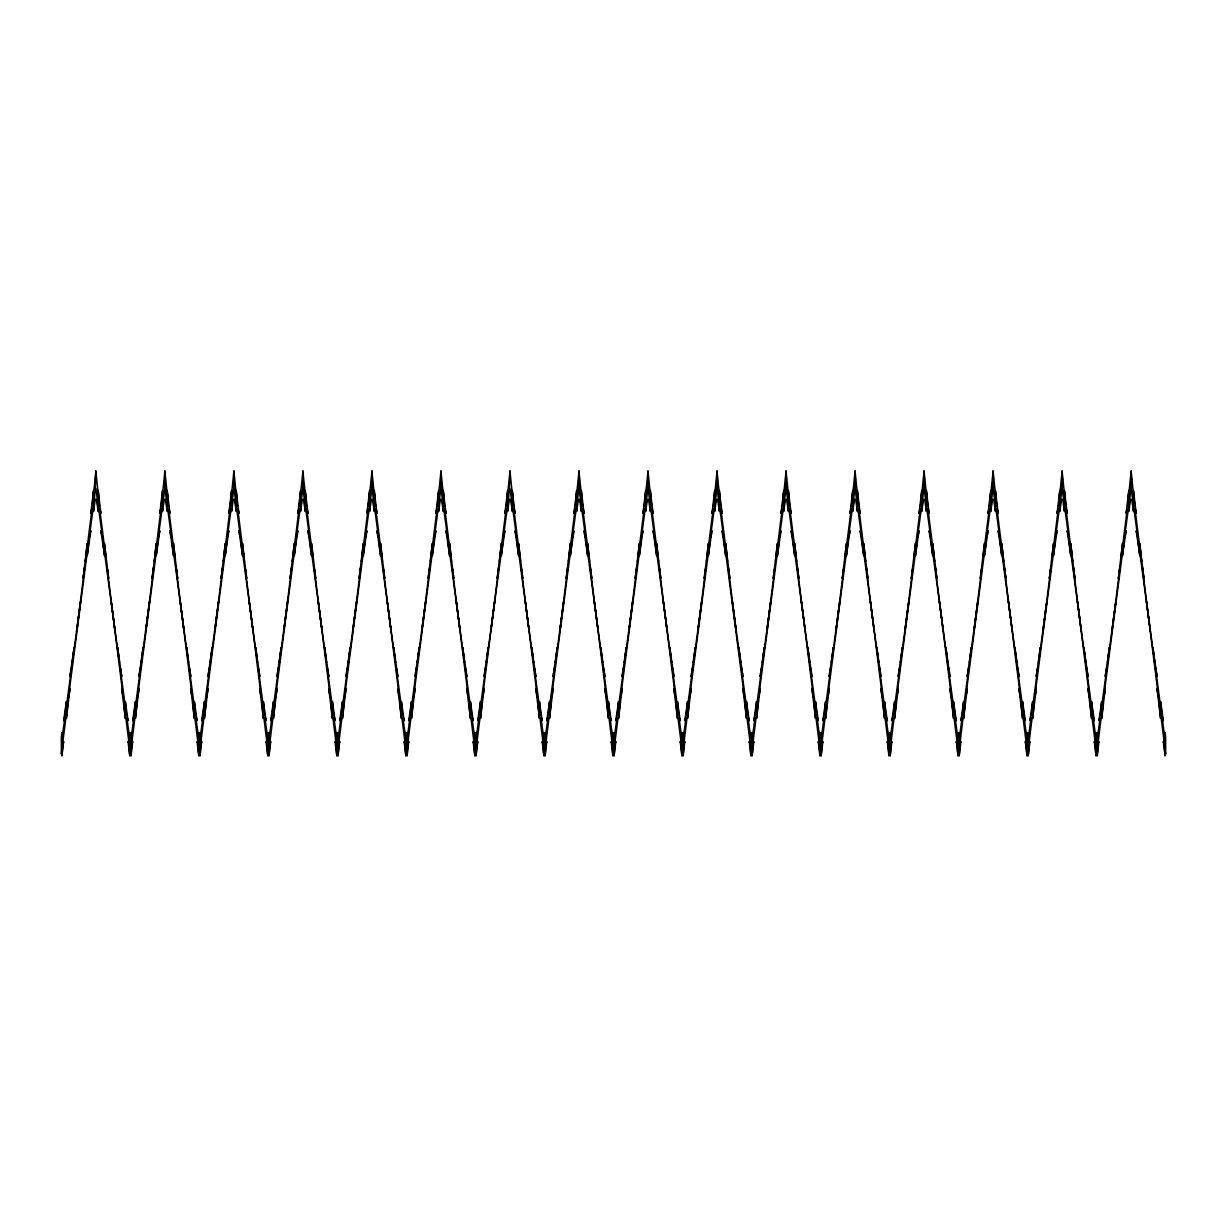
<?xml version="1.0" encoding="UTF-8"?>
<svg xmlns="http://www.w3.org/2000/svg" width="1227" height="1227" viewBox="0 0 1227 1227"><rect width="100%" height="100%" fill="white"/><g stroke="black" fill="none" stroke-linecap="round" stroke-linejoin="round"><path stroke-width="1.5" d="M77.73 623.147L79.632 608.5M146.749 623.147L148.651 608.5M215.768 623.147L217.67 608.5M284.787 623.147L286.689 608.5M353.805 623.147L355.707 608.5M422.824 623.147L424.726 608.5M560.862 623.147L562.764 608.5M629.88 623.147L631.782 608.5M698.899 623.147L700.801 608.5M767.918 623.147L770.587 602.764M836.937 623.147L838.839 608.5M905.955 623.147L907.857 608.5M974.974 623.147L976.876 608.5M1043.993 623.147L1045.895 608.5M1113.012 623.147L1115.082 607.288M77.562 624.497L76.657 631.614L84.893 565.662A36.549 1.472 -84.2 0 0 83.083 578.377L87.24 543.423A37.209 1.61 -84.2 0 0 85.415 561.521L92.01 508.76A34.985 1.963 -87.4 0 0 90.813 513.423L93.559 490.417A38.651 2.224 -87.5 0 0 92.347 506.03L95.859 471.03L95.599 479.987L95.859 471.03L99.372 506.03A38.651 2.224 87.5 0 0 98.16 490.417L100.905 513.423A34.985 1.963 87.4 0 0 99.709 508.76L106.304 561.521A37.209 1.61 84.2 0 0 104.479 543.423L108.636 578.377A36.549 1.472 84.2 0 0 106.826 565.662L115.062 631.614L114.326 625.801M112.255 609.727L123.298 697.442A32.331 1.825 85.7 0 1 121.734 688.408L125.307 718.439A40.138 2.362 85.8 0 1 123.743 700.954L128.804 741.553A31.427 1.319 89 0 1 128.053 741.491L129.771 755.97A39.831 1.687 89.1 0 1 129.019 743.271L130.369 754.007L131.718 743.271A39.831 1.687 -89.1 0 1 130.967 755.97L132.685 741.491A31.427 1.319 -89 0 1 131.933 741.553L136.995 700.954A40.138 2.362 -85.8 0 1 135.43 718.439L139.004 688.408A32.331 1.825 -85.7 0 1 137.439 697.442L157.808 540.647A21.181 1.426 -84.8 0 1 156.228 555.754L159.801 530.708A23.88 1.672 -85 0 1 158.252 537.349L163.314 499.88A25.936 1.288 -88.8 0 1 162.547 511.475L164.28 499.389A22.607 1.135 -88.8 0 1 163.528 498.3L164.878 488.361L164.878 471.03L168.39 506.03A38.651 2.224 87.5 0 0 167.179 490.417L169.924 513.423A34.985 1.963 87.4 0 0 168.728 508.76L175.323 561.521A37.209 1.61 84.2 0 0 173.498 543.423L177.654 578.377A36.549 1.472 84.2 0 0 175.844 565.662L184.081 631.614L183.344 625.801M181.274 609.727L192.317 697.442A32.331 1.825 85.7 0 1 190.752 688.408L194.326 718.439A40.138 2.362 85.8 0 1 192.762 700.954L197.823 741.553A31.427 1.319 89 0 1 197.072 741.491L198.789 755.97A39.831 1.687 89.1 0 1 198.038 743.271L199.387 754.007L200.737 743.271A39.831 1.687 -89.1 0 1 199.986 755.97L201.703 741.491A31.427 1.319 -89 0 1 200.952 741.553L206.013 700.954A40.138 2.362 -85.8 0 1 204.449 718.439L208.023 688.408A32.331 1.825 -85.7 0 1 206.458 697.442L226.826 540.647A21.181 1.426 -84.8 0 1 225.247 555.754L228.82 530.708A23.88 1.672 -85 0 1 227.271 537.349L232.332 499.88A25.936 1.288 -88.8 0 1 231.566 511.475L233.299 499.389A22.607 1.135 -88.8 0 1 232.547 498.3L233.897 488.361L233.897 471.03L237.409 506.03A38.651 2.224 87.5 0 0 236.197 490.417L238.943 513.423A34.985 1.963 87.4 0 0 237.747 508.76L244.342 561.521A37.209 1.61 84.2 0 0 242.517 543.423L246.673 578.377A36.549 1.472 84.2 0 0 244.863 565.662L253.099 631.614L252.363 625.801M250.293 609.727L261.336 697.442A32.331 1.825 85.7 0 1 259.771 688.408L263.345 718.439A40.138 2.362 85.8 0 1 261.78 700.954L266.842 741.553A31.427 1.319 89 0 1 266.09 741.491L267.808 755.97A39.831 1.687 89.1 0 1 267.057 743.271L268.406 754.007L269.756 743.271A39.831 1.687 -89.1 0 1 269.004 755.97L270.722 741.491A31.427 1.319 -89 0 1 269.971 741.553L275.032 700.954A40.138 2.362 -85.8 0 1 273.468 718.439L277.041 688.408A32.331 1.825 -85.7 0 1 275.477 697.442L295.845 540.647A21.181 1.426 -84.8 0 1 294.265 555.754L297.839 530.708A23.88 1.672 -85 0 1 296.29 537.349L301.351 499.88A25.936 1.288 -88.8 0 1 300.584 511.475L302.317 499.389A22.607 1.135 -88.8 0 1 301.566 498.3L302.916 488.361L302.916 471.03L306.428 506.03A38.651 2.224 87.5 0 0 305.216 490.417L307.962 513.423A34.985 1.963 87.4 0 0 306.765 508.76L313.36 561.521A37.209 1.61 84.2 0 0 311.535 543.423L315.692 578.377A36.549 1.472 84.2 0 0 313.882 565.662L322.118 631.614L321.382 625.801M319.311 609.727L330.354 697.442A32.331 1.825 85.7 0 1 328.79 688.408L332.364 718.439A40.138 2.362 85.8 0 1 330.799 700.954L335.861 741.553A31.427 1.319 89 0 1 335.109 741.491L336.827 755.97A39.831 1.687 89.1 0 1 336.075 743.271L337.425 754.007L338.775 743.271A39.831 1.687 -89.1 0 1 338.023 755.97L339.741 741.491A31.427 1.319 -89 0 1 338.989 741.553L344.051 700.954A40.138 2.362 -85.8 0 1 342.486 718.439L346.06 688.408A32.331 1.825 -85.7 0 1 344.496 697.442L364.864 540.647A21.181 1.426 -84.8 0 1 363.284 555.754L366.858 530.708A23.88 1.672 -85 0 1 365.309 537.349L370.37 499.88A25.936 1.288 -88.8 0 1 369.603 511.475L371.336 499.389A22.607 1.135 -88.8 0 1 370.585 498.3L371.934 488.361L371.934 471.03L375.447 506.03A38.651 2.224 87.5 0 0 374.235 490.417L376.98 513.423A34.985 1.963 87.4 0 0 375.784 508.76L382.379 561.521A37.209 1.61 84.2 0 0 380.554 543.423L384.711 578.377A36.549 1.472 84.2 0 0 382.901 565.662L391.137 631.614L390.401 625.801M388.33 609.727L399.373 697.442A32.331 1.825 85.7 0 1 397.809 688.408L401.382 718.439A40.138 2.362 85.8 0 1 399.818 700.954L404.879 741.553A31.427 1.319 89 0 1 404.128 741.491L405.846 755.97A39.831 1.687 89.1 0 1 405.094 743.271L406.444 754.007L407.793 743.271A39.831 1.687 -89.1 0 1 407.042 755.97L408.76 741.491A31.427 1.319 -89 0 1 408.008 741.553L413.07 700.954A40.138 2.362 -85.8 0 1 411.505 718.439L415.079 688.408A32.331 1.825 -85.7 0 1 413.514 697.442L433.883 540.647A21.181 1.426 -84.8 0 1 432.303 555.754L435.876 530.708A23.88 1.672 -85 0 1 434.327 537.349L439.389 499.88A25.936 1.288 -88.8 0 1 438.622 511.475L440.355 499.389A22.607 1.135 -88.8 0 1 439.603 498.3L440.953 488.361L440.953 471.03L444.465 506.03A38.651 2.224 87.5 0 0 443.254 490.417L445.999 513.423A34.985 1.963 87.4 0 0 444.803 508.76L451.398 561.521A37.209 1.61 84.2 0 0 449.573 543.423L453.729 578.377A36.549 1.472 84.2 0 0 451.919 565.662L460.156 631.614L459.419 625.801M457.349 609.727L468.392 697.442A32.331 1.825 85.7 0 1 466.827 688.408L470.401 718.439A40.138 2.362 85.8 0 1 468.837 700.954L473.898 741.553A31.427 1.319 89 0 1 473.147 741.491L474.864 755.97A39.831 1.687 89.1 0 1 474.113 743.271L475.462 754.007L476.812 743.271A39.831 1.687 -89.1 0 1 476.061 755.97L477.778 741.491A31.427 1.319 -89 0 1 477.027 741.553L482.088 700.954A40.138 2.362 -85.8 0 1 480.524 718.439L484.098 688.408A32.331 1.825 -85.7 0 1 482.533 697.442L493.745 608.5M509.972 477.932L508.622 498.3A22.607 1.135 -88.8 0 0 509.374 499.389L507.641 511.475A25.936 1.288 -88.8 0 0 508.407 499.88L503.346 537.349A23.88 1.672 -85 0 0 504.895 530.708L501.322 555.754A21.181 1.426 -84.8 0 0 502.901 540.647L490.769 631.614L499.006 565.662A36.549 1.472 -84.2 0 0 497.196 578.377L501.352 543.423A37.209 1.61 -84.2 0 0 499.527 561.521L506.122 508.76A34.985 1.963 -87.4 0 0 504.926 513.423L507.671 490.417A38.651 2.224 -87.5 0 0 506.46 506.03L509.972 471.03L509.711 479.987L509.972 471.03L513.484 506.03A38.651 2.224 87.5 0 0 512.273 490.417L515.018 513.423A34.985 1.963 87.4 0 0 513.822 508.76L520.417 561.521A37.209 1.61 84.2 0 0 518.592 543.423L522.748 578.377A36.549 1.472 84.2 0 0 520.938 565.662L529.174 631.614L528.438 625.801M526.368 609.727L537.411 697.442A32.331 1.825 85.7 0 1 535.846 688.408L539.42 718.439A40.138 2.362 85.8 0 1 537.855 700.954L542.917 741.553A31.427 1.319 89 0 1 542.165 741.491L543.883 755.97A39.831 1.687 89.1 0 1 543.132 743.271L544.481 754.007L545.831 743.271A39.831 1.687 -89.1 0 1 545.079 755.97L546.797 741.491A31.427 1.319 -89 0 1 546.046 741.553L551.107 700.954A40.138 2.362 -85.8 0 1 549.543 718.439L553.116 688.408A32.331 1.825 -85.7 0 1 551.552 697.442L571.92 540.647A21.181 1.426 -84.8 0 1 570.34 555.754L573.914 530.708A23.88 1.672 -85 0 1 572.365 537.349L577.426 499.88A25.936 1.288 -88.8 0 1 576.659 511.475L578.392 499.389A22.607 1.135 -88.8 0 1 577.641 498.3L578.991 488.361L578.991 471.03L582.503 506.03A38.651 2.224 87.5 0 0 581.291 490.417L584.037 513.423A34.985 1.963 87.4 0 0 582.84 508.76L589.435 561.521A37.209 1.61 84.2 0 0 587.61 543.423L591.767 578.377A36.549 1.472 84.2 0 0 589.957 565.662L598.193 631.614L597.457 625.801M595.386 609.727L606.429 697.442A32.331 1.825 85.7 0 1 604.865 688.408L608.439 718.439A40.138 2.362 85.8 0 1 606.874 700.954L611.936 741.553A31.427 1.319 89 0 1 611.184 741.491L612.902 755.97A39.831 1.687 89.1 0 1 612.15 743.271L613.5 754.007L614.85 743.271A39.831 1.687 -89.1 0 1 614.098 755.97L615.816 741.491A31.427 1.319 -89 0 1 615.064 741.553L620.126 700.954A40.138 2.362 -85.8 0 1 618.561 718.439L622.135 688.408A32.331 1.825 -85.7 0 1 620.571 697.442L640.939 540.647A21.181 1.426 -84.8 0 1 639.359 555.754L642.933 530.708A23.88 1.672 -85 0 1 641.384 537.349L646.445 499.88A25.936 1.288 -88.8 0 1 645.678 511.475L647.411 499.389A22.607 1.135 -88.8 0 1 646.66 498.3L648.009 488.361L648.009 471.03L651.522 506.03A38.651 2.224 87.5 0 0 650.31 490.417L653.055 513.423A34.985 1.963 87.4 0 0 651.859 508.76L658.454 561.521A37.209 1.61 84.2 0 0 656.629 543.423L660.786 578.377A36.549 1.472 84.2 0 0 658.976 565.662L667.212 631.614L666.307 624.497M664.405 609.727L675.448 697.442A32.331 1.825 85.7 0 1 673.884 688.408L677.457 718.439A40.138 2.362 85.8 0 1 675.893 700.954L680.954 741.553A31.427 1.319 89 0 1 680.203 741.491L681.921 755.97A39.831 1.687 89.1 0 1 681.169 743.271L682.519 754.007L683.868 743.271A39.831 1.687 -89.1 0 1 683.117 755.97L684.835 741.491A31.427 1.319 -89 0 1 684.083 741.553L689.145 700.954A40.138 2.362 -85.8 0 1 687.58 718.439L691.154 688.408A32.331 1.825 -85.7 0 1 689.589 697.442L709.958 540.647A21.181 1.426 -84.8 0 1 708.378 555.754L711.951 530.708A23.88 1.672 -85 0 1 710.402 537.349L715.464 499.88A25.936 1.288 -88.8 0 1 714.697 511.475L716.43 499.389A22.607 1.135 -88.8 0 1 715.678 498.3L717.028 488.361L717.028 471.03L720.54 506.03A38.651 2.224 87.5 0 0 719.329 490.417L722.074 513.423A34.985 1.963 87.4 0 0 720.878 508.76L727.473 561.521A37.209 1.61 84.2 0 0 725.648 543.423L729.804 578.377A36.549 1.472 84.2 0 0 727.994 565.662L736.231 631.614L733.424 609.727M717.028 488.361L718.378 498.3A22.607 1.135 88.8 0 1 717.626 499.389L719.359 511.475A25.936 1.288 88.8 0 1 718.593 499.88L723.654 537.349A23.88 1.672 85 0 1 722.105 530.708L725.678 555.754A21.181 1.426 84.8 0 1 724.099 540.647L744.467 697.442A32.331 1.825 85.7 0 1 742.902 688.408L746.476 718.439A40.138 2.362 85.8 0 1 744.912 700.954L749.973 741.553A31.427 1.319 89 0 1 749.222 741.491L750.939 755.97A39.831 1.687 89.1 0 1 750.188 743.271L751.538 754.007L752.887 743.271A39.831 1.687 -89.1 0 1 752.136 755.97L753.853 741.491A31.427 1.319 -89 0 1 753.102 741.553L758.163 700.954A40.138 2.362 -85.8 0 1 756.599 718.439L760.173 688.408A32.331 1.825 -85.7 0 1 758.608 697.442L778.976 540.647A21.181 1.426 -84.8 0 1 777.397 555.754L780.97 530.708A23.88 1.672 -85 0 1 779.421 537.349L784.482 499.88A25.936 1.288 -88.8 0 1 783.716 511.475L785.449 499.389A22.607 1.135 -88.8 0 1 784.697 498.3L786.047 488.361L786.047 471.03L789.559 506.03A38.651 2.224 87.5 0 0 788.347 490.417L791.093 513.423A34.985 1.963 87.4 0 0 789.897 508.76L796.492 561.521A37.209 1.61 84.2 0 0 794.667 543.423L798.823 578.377A36.549 1.472 84.2 0 0 797.013 565.662L805.249 631.614L804.513 625.801M802.443 609.727L813.486 697.442A32.331 1.825 85.7 0 1 811.921 688.408L815.495 718.439A40.138 2.362 85.8 0 1 813.93 700.954L818.992 741.553A31.427 1.319 89 0 1 818.24 741.491L819.958 755.97A39.831 1.687 89.1 0 1 819.207 743.271L820.556 754.007L821.906 743.271A39.831 1.687 -89.1 0 1 821.154 755.97L822.872 741.491A31.427 1.319 -89 0 1 822.121 741.553L827.182 700.954A40.138 2.362 -85.8 0 1 825.618 718.439L829.191 688.408A32.331 1.825 -85.7 0 1 827.627 697.442L847.995 540.647A21.181 1.426 -84.8 0 1 846.415 555.754L849.989 530.708A23.88 1.672 -85 0 1 848.44 537.349L853.501 499.88A25.936 1.288 -88.8 0 1 852.734 511.475L854.467 499.389A22.607 1.135 -88.8 0 1 853.716 498.3L855.066 488.361L855.066 471.03L858.578 506.03A38.651 2.224 87.5 0 0 857.366 490.417L860.112 513.423A34.985 1.963 87.4 0 0 858.915 508.76L865.51 561.521A37.209 1.61 84.2 0 0 863.685 543.423L867.842 578.377A36.549 1.472 84.2 0 0 866.032 565.662L874.268 631.614L873.532 625.801M871.461 609.727L882.504 697.442A32.331 1.825 85.7 0 1 880.94 688.408L884.514 718.439A40.138 2.362 85.8 0 1 882.949 700.954L888.011 741.553A31.427 1.319 89 0 1 887.259 741.491L888.977 755.97A39.831 1.687 89.1 0 1 888.225 743.271L889.575 754.007L890.925 743.271A39.831 1.687 -89.1 0 1 890.173 755.97L891.891 741.491A31.427 1.319 -89 0 1 891.139 741.553L896.201 700.954A40.138 2.362 -85.8 0 1 894.636 718.439L898.21 688.408A32.331 1.825 -85.7 0 1 896.646 697.442L917.014 540.647A21.181 1.426 -84.8 0 1 915.434 555.754L919.008 530.708A23.88 1.672 -85 0 1 917.459 537.349L922.52 499.88A25.936 1.288 -88.8 0 1 921.753 511.475L923.486 499.389A22.607 1.135 -88.8 0 1 922.735 498.3L924.084 488.361L924.084 471.03L927.597 506.03A38.651 2.224 87.5 0 0 926.385 490.417L929.13 513.423A34.985 1.963 87.4 0 0 927.934 508.76L934.529 561.521A37.209 1.61 84.2 0 0 932.704 543.423L936.861 578.377A36.549 1.472 84.2 0 0 935.051 565.662L943.287 631.614L942.551 625.801M940.311 608.5L951.523 697.442A32.331 1.825 85.7 0 1 949.959 688.408L953.532 718.439A40.138 2.362 85.8 0 1 951.968 700.954L957.029 741.553A31.427 1.319 89 0 1 956.278 741.491L957.996 755.97A39.831 1.687 89.1 0 1 957.244 743.271L958.594 754.007L959.943 743.271A39.831 1.687 -89.1 0 1 959.192 755.97L960.91 741.491A31.427 1.319 -89 0 1 960.158 741.553L965.22 700.954A40.138 2.362 -85.8 0 1 963.655 718.439L967.229 688.408A32.331 1.825 -85.7 0 1 965.664 697.442L986.033 540.647A21.181 1.426 -84.8 0 1 984.453 555.754L988.026 530.708A23.88 1.672 -85 0 1 986.477 537.349L991.539 499.88A25.936 1.288 -88.8 0 1 990.772 511.475L992.505 499.389A22.607 1.135 -88.8 0 1 991.753 498.3L993.103 488.361L993.103 471.03L996.615 506.03A38.651 2.224 87.5 0 0 995.404 490.417L998.149 513.423A34.985 1.963 87.4 0 0 996.953 508.76L1003.548 561.521A37.209 1.61 84.2 0 0 1001.723 543.423L1005.879 578.377A36.549 1.472 84.2 0 0 1004.069 565.662L1012.306 631.614L1011.569 625.801M1009.499 609.727L1020.542 697.442A32.331 1.825 85.7 0 1 1018.977 688.408L1022.551 718.439A40.138 2.362 85.8 0 1 1020.987 700.954L1026.048 741.553A31.427 1.319 89 0 1 1025.297 741.491L1027.014 755.97A39.831 1.687 89.1 0 1 1026.263 743.271L1027.612 754.007L1028.962 743.271A39.831 1.687 -89.1 0 1 1028.211 755.97L1029.928 741.491A31.427 1.319 -89 0 1 1029.177 741.553L1034.238 700.954A40.138 2.362 -85.8 0 1 1032.674 718.439L1036.248 688.408A32.331 1.825 -85.7 0 1 1034.683 697.442L1055.051 540.647A21.181 1.426 -84.8 0 1 1053.472 555.754L1057.045 530.708A23.88 1.672 -85 0 1 1055.496 537.349L1060.557 499.88A25.936 1.288 -88.8 0 1 1059.791 511.475L1061.524 499.389A22.607 1.135 -88.8 0 1 1060.772 498.3L1062.122 488.361L1062.122 471.03L1065.634 506.03A38.651 2.224 87.5 0 0 1064.422 490.417L1067.168 513.423A34.985 1.963 87.4 0 0 1065.972 508.76L1072.567 561.521A37.209 1.61 84.2 0 0 1070.742 543.423L1074.898 578.377A36.549 1.472 84.2 0 0 1073.088 565.662L1081.324 631.614L1080.588 625.801M1078.349 608.5L1089.561 697.442A32.331 1.825 85.7 0 1 1087.996 688.408L1091.57 718.439A40.138 2.362 85.8 0 1 1090.005 700.954L1095.067 741.553A31.427 1.319 89 0 1 1094.315 741.491L1096.033 755.97A39.831 1.687 89.1 0 1 1095.282 743.271L1096.631 754.007L1097.981 743.271A39.831 1.687 -89.1 0 1 1097.229 755.97L1098.947 741.491A31.427 1.319 -89 0 1 1098.196 741.553L1103.257 700.954A40.138 2.362 -85.8 0 1 1101.693 718.439L1105.266 688.408A32.331 1.825 -85.7 0 1 1103.702 697.442L1124.07 540.647A21.181 1.426 -84.8 0 1 1122.49 555.754L1126.064 530.708A23.88 1.672 -85 0 1 1124.515 537.349L1129.576 499.88A25.936 1.288 -88.8 0 1 1128.809 511.475L1130.542 499.389A22.607 1.135 -88.8 0 1 1129.791 498.3L1131.141 488.361L1131.141 471.03L1134.653 506.03A38.651 2.224 87.5 0 0 1133.441 490.417L1136.187 513.423A34.985 1.963 87.4 0 0 1134.99 508.76L1141.585 561.521A37.209 1.61 84.2 0 0 1139.76 543.423L1143.917 578.377A36.549 1.472 84.2 0 0 1142.107 565.662L1150.343 631.614L1149.607 625.801M146.58 624.497L145.676 631.614L153.912 565.662A36.549 1.472 -84.2 0 0 152.102 578.377L156.258 543.423A37.209 1.61 -84.2 0 0 154.433 561.521L161.028 508.76A34.985 1.963 -87.4 0 0 159.832 513.423L162.577 490.417A38.651 2.224 -87.5 0 0 161.366 506.03L164.878 471.03L165.139 479.987L164.878 477.932M215.599 624.497L214.694 631.614L222.931 565.662A36.549 1.472 -84.2 0 0 221.121 578.377L225.277 543.423A37.209 1.61 -84.2 0 0 223.452 561.521L230.047 508.76A34.985 1.963 -87.4 0 0 228.851 513.423L231.596 490.417A38.651 2.224 -87.5 0 0 230.385 506.03L233.897 471.03L234.158 479.987L233.897 477.932M284.618 624.497L283.713 631.614L291.949 565.662A36.549 1.472 -84.2 0 0 290.139 578.377L294.296 543.423A37.209 1.61 -84.2 0 0 292.471 561.521L299.066 508.76A34.985 1.963 -87.4 0 0 297.87 513.423L300.615 490.417A38.651 2.224 -87.5 0 0 299.403 506.03L302.916 471.03L303.176 479.987L302.916 477.932M353.637 624.497L352.732 631.614L360.968 565.662A36.549 1.472 -84.2 0 0 359.158 578.377L363.315 543.423A37.209 1.61 -84.2 0 0 361.49 561.521L368.085 508.76A34.985 1.963 -87.4 0 0 366.888 513.423L369.634 490.417A38.651 2.224 -87.5 0 0 368.422 506.03L371.934 471.03L372.195 479.987L371.934 477.932M422.655 624.497L421.751 631.614L429.987 565.662A36.549 1.472 -84.2 0 0 428.177 578.377L432.333 543.423A37.209 1.61 -84.2 0 0 430.508 561.521L437.103 508.76A34.985 1.963 -87.4 0 0 435.907 513.423L438.652 490.417A38.651 2.224 -87.5 0 0 437.441 506.03L440.953 471.03L441.214 479.987L440.953 477.932M560.693 624.497L559.788 631.614L568.024 565.662A36.549 1.472 -84.2 0 0 566.214 578.377L570.371 543.423A37.209 1.61 -84.2 0 0 568.546 561.521L575.141 508.76A34.985 1.963 -87.4 0 0 573.945 513.423L576.69 490.417A38.651 2.224 -87.5 0 0 575.478 506.03L578.991 471.03L579.251 479.987L578.991 477.932M629.712 624.497L628.807 631.614L637.043 565.662A36.549 1.472 -84.2 0 0 635.233 578.377L639.39 543.423A37.209 1.61 -84.2 0 0 637.565 561.521L644.16 508.76A34.985 1.963 -87.4 0 0 642.963 513.423L645.709 490.417A38.651 2.224 -87.5 0 0 644.497 506.03L648.009 471.03L648.27 479.987L648.009 477.932M698.73 624.497L697.826 631.614L706.062 565.662A36.549 1.472 -84.2 0 0 704.252 578.377L708.408 543.423A37.209 1.61 -84.2 0 0 706.583 561.521L713.178 508.76A34.985 1.963 -87.4 0 0 711.982 513.423L714.727 490.417A38.651 2.224 -87.5 0 0 713.516 506.03L717.028 471.03L717.289 479.987L717.028 477.932M767.749 624.497L766.844 631.614L775.081 565.662A36.549 1.472 -84.2 0 0 773.271 578.377L777.427 543.423A37.209 1.61 -84.2 0 0 775.602 561.521L782.197 508.76A34.985 1.963 -87.4 0 0 781.001 513.423L783.746 490.417A38.651 2.224 -87.5 0 0 782.535 506.03L786.047 471.03L786.308 479.987L786.047 477.932M836.768 624.497L835.863 631.614L844.099 565.662A36.549 1.472 -84.2 0 0 842.289 578.377L846.446 543.423A37.209 1.61 -84.2 0 0 844.621 561.521L851.216 508.76A34.985 1.963 -87.4 0 0 850.02 513.423L852.765 490.417A38.651 2.224 -87.5 0 0 851.553 506.03L855.066 471.03L855.326 479.987L855.066 477.932M905.787 624.497L904.882 631.614L913.118 565.662A36.549 1.472 -84.2 0 0 911.308 578.377L915.465 543.423A37.209 1.61 -84.2 0 0 913.64 561.521L920.235 508.76A34.985 1.963 -87.4 0 0 919.038 513.423L921.784 490.417A38.651 2.224 -87.5 0 0 920.572 506.03L924.084 471.03L924.345 479.987L924.084 477.932M974.805 624.497L974.33 628.285M1043.502 627.058L1043.824 624.497M1112.521 627.058L1112.843 624.497M974.177 629.451L973.901 631.614L982.137 565.662A36.549 1.472 -84.2 0 0 980.327 578.377L984.483 543.423A37.209 1.61 -84.2 0 0 982.658 561.521L989.253 508.76A34.985 1.963 -87.4 0 0 988.057 513.423L990.803 490.417A38.651 2.224 -87.5 0 0 989.591 506.03L993.103 471.03L993.364 479.987L993.103 477.932M1043.195 629.451L1042.919 631.614L1051.156 565.662A36.549 1.472 -84.2 0 0 1049.346 578.377L1053.502 543.423A37.209 1.61 -84.2 0 0 1051.677 561.521L1058.272 508.76A34.985 1.963 -87.4 0 0 1057.076 513.423L1059.821 490.417A38.651 2.224 -87.5 0 0 1058.61 506.03L1062.122 471.03L1062.383 479.987L1062.122 477.932M1112.214 629.451L1111.938 631.614L1120.174 565.662A36.549 1.472 -84.2 0 0 1118.364 578.377L1122.521 543.423A37.209 1.61 -84.2 0 0 1120.696 561.521L1127.291 508.76A34.985 1.963 -87.4 0 0 1126.095 513.423L1128.84 490.417A38.651 2.224 -87.5 0 0 1127.628 506.03L1131.141 471.03L1131.401 479.987L1131.141 477.932M839.467 603.853L839.007 607.288M908.486 603.853L908.026 607.288M1046.37 604.957L1046.524 603.853M1115.389 604.957L1115.542 603.853M79.801 607.288L80.522 601.721L72.301 662.626A23.543 1.135 -83 0 1 74.111 647.411L69.954 676.537A24.126 1.273 -83.1 0 1 71.764 666.583L65.2 715.295A27.5 1.856 -87 0 1 66.381 701.537L63.651 720.724A24.54 1.702 -87.1 0 1 64.847 717.81L61.672 741.369L61.933 732.504L61.35 736.875L61.35 754.007L62.7 743.271A39.831 1.687 -89.1 0 1 61.948 755.97L63.666 741.491A31.427 1.319 -89 0 1 62.914 741.553L67.976 700.954A40.138 2.362 -85.8 0 1 66.411 718.439L69.985 688.408A32.331 1.825 -85.7 0 1 68.421 697.442L88.789 540.647A21.181 1.426 -84.8 0 1 87.209 555.754L90.783 530.708A23.88 1.672 -85 0 1 89.234 537.349L94.295 499.88A25.936 1.288 -88.8 0 1 93.528 511.475L95.261 499.389A22.607 1.135 -88.8 0 1 94.51 498.3L95.859 477.932M148.82 607.288L149.541 601.721L141.32 662.626A23.543 1.135 -83 0 1 143.13 647.411L138.973 676.537A24.126 1.273 -83.1 0 1 140.783 666.583L134.218 715.295A27.5 1.856 -87 0 1 135.399 701.537L132.669 720.724A24.54 1.702 -87.1 0 1 133.866 717.81L130.691 741.369L130.952 732.504L130.307 737.136L130.369 754.007M217.839 607.288L218.559 601.721L210.338 662.626A23.543 1.135 -83 0 1 212.148 647.411L207.992 676.537A24.126 1.273 -83.1 0 1 209.802 666.583L203.237 715.295A27.5 1.856 -87 0 1 204.418 701.537L201.688 720.724A24.54 1.702 -87.1 0 1 202.884 717.81L199.71 741.369L199.97 732.504L199.326 737.136L199.387 754.007M286.857 607.288L287.578 601.721L279.357 662.626A23.543 1.135 -83 0 1 281.167 647.411L277.011 676.537A24.126 1.273 -83.1 0 1 278.82 666.583L272.256 715.295A27.5 1.856 -87 0 1 273.437 701.537L270.707 720.724A24.54 1.702 -87.1 0 1 271.903 717.81L268.728 741.369L268.989 732.504L268.345 737.136L268.406 754.007M355.876 607.288L356.597 601.721L348.376 662.626A23.543 1.135 -83 0 1 350.186 647.411L346.029 676.537A24.126 1.273 -83.1 0 1 347.839 666.583L341.275 715.295A27.5 1.856 -87 0 1 342.456 701.537L339.726 720.724A24.54 1.702 -87.1 0 1 340.922 717.81L337.747 741.369L338.008 732.504L337.364 737.136L337.425 754.007M424.895 607.288L425.616 601.721L417.395 662.626A23.543 1.135 -83 0 1 419.205 647.411L415.048 676.537A24.126 1.273 -83.1 0 1 416.858 666.583L410.293 715.295A27.5 1.856 -87 0 1 411.474 701.537L408.744 720.724A24.54 1.702 -87.1 0 1 409.941 717.81L406.766 741.369L407.027 732.504L406.382 737.136L406.444 754.007M493.914 607.288L494.634 601.721L486.413 662.626A23.543 1.135 -83 0 1 488.223 647.411L484.067 676.537A24.126 1.273 -83.1 0 1 485.877 666.583L479.312 715.295A27.5 1.856 -87 0 1 480.493 701.537L477.763 720.724A24.54 1.702 -87.1 0 1 478.959 717.81L475.785 741.369L476.045 732.504L475.401 737.136L475.462 754.007M562.932 607.288L563.653 601.721L555.432 662.626A23.543 1.135 -83 0 1 557.242 647.411L553.086 676.537A24.126 1.273 -83.1 0 1 554.895 666.583L548.331 715.295A27.5 1.856 -87 0 1 549.512 701.537L546.782 720.724A24.54 1.702 -87.1 0 1 547.978 717.81L544.803 741.369L545.064 732.504L544.42 737.136L544.481 754.007M631.951 607.288L632.672 601.721L624.451 662.626A23.543 1.135 -83 0 1 626.261 647.411L622.104 676.537A24.126 1.273 -83.1 0 1 623.914 666.583L617.35 715.295A27.5 1.856 -87 0 1 618.531 701.537L615.801 720.724A24.54 1.702 -87.1 0 1 616.997 717.81L613.822 741.369L614.083 732.504L613.439 737.136L613.5 754.007M700.97 607.288L701.691 601.721L693.47 662.626A23.543 1.135 -83 0 1 695.28 647.411L691.123 676.537A24.126 1.273 -83.1 0 1 692.933 666.583L686.368 715.295A27.5 1.856 -87 0 1 687.549 701.537L684.819 720.724A24.54 1.702 -87.1 0 1 686.016 717.81L682.841 741.369L683.102 732.504L682.457 737.136L682.519 754.007M977.045 607.288L977.766 601.721L969.545 662.626A23.543 1.135 -83 0 1 971.355 647.411L967.198 676.537A24.126 1.273 -83.1 0 1 969.008 666.583L962.443 715.295A27.5 1.856 -87 0 1 963.624 701.537L960.894 720.724A24.54 1.702 -87.1 0 1 962.091 717.81L958.916 741.369L959.177 732.504L958.532 737.136L958.594 754.007M130.369 743.807L130.43 737.136L129.786 732.504L130.047 741.369L126.872 717.81A24.54 1.702 87.1 0 1 128.068 720.724L125.338 701.537A27.5 1.856 87 0 1 126.519 715.295L119.955 666.583A24.126 1.273 83.1 0 1 121.764 676.537L117.608 647.411A23.543 1.135 83 0 1 119.418 662.626L111.197 601.721L112.086 608.5M199.387 743.807L199.449 737.136L198.805 732.504L199.065 741.369L195.891 717.81A24.54 1.702 87.1 0 1 197.087 720.724L194.357 701.537A27.5 1.856 87 0 1 195.538 715.295L188.973 666.583A24.126 1.273 83.1 0 1 190.783 676.537L186.627 647.411A23.543 1.135 83 0 1 188.437 662.626L180.216 601.721L180.936 607.288M268.406 743.807L268.468 737.136L267.823 732.504L268.084 741.369L264.909 717.81A24.54 1.702 87.1 0 1 266.106 720.724L263.376 701.537A27.5 1.856 87 0 1 264.557 715.295L257.992 666.583A24.126 1.273 83.1 0 1 259.802 676.537L255.645 647.411A23.543 1.135 83 0 1 257.455 662.626L249.234 601.721L249.955 607.288M337.425 743.807L337.486 737.136L336.842 732.504L337.103 741.369L333.928 717.81A24.54 1.702 87.1 0 1 335.124 720.724L332.394 701.537A27.5 1.856 87 0 1 333.575 715.295L327.011 666.583A24.126 1.273 83.1 0 1 328.821 676.537L324.664 647.411A23.543 1.135 83 0 1 326.474 662.626L318.253 601.721L318.974 607.288M406.444 743.807L406.505 737.136L405.861 732.504L406.122 741.369L402.947 717.81A24.54 1.702 87.1 0 1 404.143 720.724L401.413 701.537A27.5 1.856 87 0 1 402.594 715.295L396.03 666.583A24.126 1.273 83.1 0 1 397.839 676.537L393.683 647.411A23.543 1.135 83 0 1 395.493 662.626L387.272 601.721L387.993 607.288M475.462 743.807L475.524 737.136L474.88 732.504L475.14 741.369L471.966 717.81A24.54 1.702 87.1 0 1 473.162 720.724L470.432 701.537A27.5 1.856 87 0 1 471.613 715.295L465.048 666.583A24.126 1.273 83.1 0 1 466.858 676.537L462.702 647.411A23.543 1.135 83 0 1 464.512 662.626L456.291 601.721L457.18 608.5M544.481 743.807L544.543 737.136L543.898 732.504L544.159 741.369L540.984 717.81A24.54 1.702 87.1 0 1 542.181 720.724L539.451 701.537A27.5 1.856 87 0 1 540.632 715.295L534.067 666.583A24.126 1.273 83.1 0 1 535.877 676.537L531.72 647.411A23.543 1.135 83 0 1 533.53 662.626L525.309 601.721L526.03 607.288M613.5 743.807L613.561 737.136L612.917 732.504L613.178 741.369L610.003 717.81A24.54 1.702 87.1 0 1 611.199 720.724L608.469 701.537A27.5 1.856 87 0 1 609.65 715.295L603.086 666.583A24.126 1.273 83.1 0 1 604.896 676.537L600.739 647.411A23.543 1.135 83 0 1 602.549 662.626L594.328 601.721L595.049 607.288M682.519 743.807L682.58 737.136L681.936 732.504L682.197 741.369L679.022 717.81A24.54 1.702 87.1 0 1 680.218 720.724L677.488 701.537A27.5 1.856 87 0 1 678.669 715.295L672.105 666.583A24.126 1.273 83.1 0 1 673.914 676.537L669.758 647.411A23.543 1.135 83 0 1 671.568 662.626L663.347 601.721L664.068 607.288M751.538 754.007L751.599 737.136L750.955 732.504L751.215 741.369L748.041 717.81A24.54 1.702 87.1 0 1 749.237 720.724L746.507 701.537A27.5 1.856 87 0 1 747.688 715.295L741.123 666.583A24.126 1.273 83.1 0 1 742.933 676.537L738.777 647.411A23.543 1.135 83 0 1 740.587 662.626L732.366 601.721L733.086 607.288M770.709 601.721L762.488 662.626A23.543 1.135 -83 0 1 764.298 647.411L760.142 676.537A24.126 1.273 -83.1 0 1 761.952 666.583L755.387 715.295A27.5 1.856 -87 0 1 756.568 701.537L753.838 720.724A24.54 1.702 -87.1 0 1 755.034 717.81L751.86 741.369L752.12 732.504L751.476 737.136L751.538 743.807M820.556 754.007L820.618 737.136L819.973 732.504L820.234 741.369L817.059 717.81A24.54 1.702 87.1 0 1 818.256 720.724L815.526 701.537A27.5 1.856 87 0 1 816.707 715.295L810.142 666.583A24.126 1.273 83.1 0 1 811.952 676.537L807.795 647.411A23.543 1.135 83 0 1 809.605 662.626L801.384 601.721L802.105 607.288M839.728 601.721L831.507 662.626A23.543 1.135 -83 0 1 833.317 647.411L829.161 676.537A24.126 1.273 -83.1 0 1 830.97 666.583L824.406 715.295A27.5 1.856 -87 0 1 825.587 701.537L822.857 720.724A24.54 1.702 -87.1 0 1 824.053 717.81L820.878 741.369L821.139 732.504L820.495 737.136L820.556 743.807M889.575 754.007L889.636 737.136L888.992 732.504L889.253 741.369L886.078 717.81A24.54 1.702 87.1 0 1 887.274 720.724L884.544 701.537A27.5 1.856 87 0 1 885.725 715.295L879.161 666.583A24.126 1.273 83.1 0 1 880.971 676.537L876.814 647.411A23.543 1.135 83 0 1 878.624 662.626L870.403 601.721L871.124 607.288M908.747 601.721L900.526 662.626A23.543 1.135 -83 0 1 902.336 647.411L898.179 676.537A24.126 1.273 -83.1 0 1 899.989 666.583L893.425 715.295A27.5 1.856 -87 0 1 894.606 701.537L891.876 720.724A24.54 1.702 -87.1 0 1 893.072 717.81L889.897 741.369L890.158 732.504L889.514 737.136L889.575 743.807M958.594 743.807L958.655 737.136L958.011 732.504L958.272 741.369L955.097 717.81A24.54 1.702 87.1 0 1 956.293 720.724L953.563 701.537A27.5 1.856 87 0 1 954.744 715.295L948.18 666.583A24.126 1.273 83.1 0 1 949.989 676.537L945.833 647.411A23.543 1.135 83 0 1 947.643 662.626L939.422 601.721L940.143 607.288M1027.612 754.007L1027.674 737.136L1027.03 732.504L1027.29 741.369L1024.116 717.81A24.54 1.702 87.1 0 1 1025.312 720.724L1022.582 701.537A27.5 1.856 87 0 1 1023.763 715.295L1017.198 666.583A24.126 1.273 83.1 0 1 1019.008 676.537L1014.852 647.411A23.543 1.135 83 0 1 1016.662 662.626L1008.441 601.721L1009.161 607.288M1046.784 601.721L1038.563 662.626A23.543 1.135 -83 0 1 1040.373 647.411L1036.217 676.537A24.126 1.273 -83.1 0 1 1038.027 666.583L1031.462 715.295A27.5 1.856 -87 0 1 1032.643 701.537L1029.913 720.724A24.54 1.702 -87.1 0 1 1031.109 717.81L1027.935 741.369L1028.195 732.504L1027.551 737.136L1027.612 743.807M1096.631 754.007L1096.693 737.136L1096.048 732.504L1096.309 741.369L1093.134 717.81A24.54 1.702 87.1 0 1 1094.331 720.724L1091.601 701.537A27.5 1.856 87 0 1 1092.782 715.295L1086.217 666.583A24.126 1.273 83.1 0 1 1088.027 676.537L1083.87 647.411A23.543 1.135 83 0 1 1085.68 662.626L1077.459 601.721L1078.18 607.288M1115.803 601.721L1107.582 662.626A23.543 1.135 -83 0 1 1109.392 647.411L1105.236 676.537A24.126 1.273 -83.1 0 1 1107.045 666.583L1100.481 715.295A27.5 1.856 -87 0 1 1101.662 701.537L1098.932 720.724A24.54 1.702 -87.1 0 1 1100.128 717.81L1096.953 741.369L1097.214 732.504L1096.57 737.136L1096.631 743.807M1131.141 488.361L1132.49 498.3A22.607 1.135 88.8 0 1 1131.739 499.389L1133.472 511.475A25.936 1.288 88.8 0 1 1132.705 499.88L1137.766 537.349A23.88 1.672 85 0 1 1136.217 530.708L1139.791 555.754A21.181 1.426 84.8 0 1 1138.211 540.647L1149.27 623.147M1147.536 609.727L1158.579 697.442A32.331 1.825 85.7 0 1 1157.015 688.408L1160.589 718.439A40.138 2.362 85.8 0 1 1159.024 700.954L1164.086 741.553A31.427 1.319 89 0 1 1163.334 741.491L1165.052 755.97A39.831 1.687 89.1 0 1 1164.3 743.271L1165.65 754.007L1165.619 736.89L1165.067 732.504L1165.328 741.369L1162.153 717.81A24.54 1.702 87.1 0 1 1163.349 720.724L1160.619 701.537A27.5 1.856 87 0 1 1161.8 715.295L1155.236 666.583A24.126 1.273 83.1 0 1 1157.046 676.537L1152.889 647.411A23.543 1.135 83 0 1 1154.699 662.626L1146.478 601.721L1147.199 607.288M1062.122 488.361L1063.472 498.3A22.607 1.135 88.8 0 1 1062.72 499.389L1064.453 511.475A25.936 1.288 88.8 0 1 1063.686 499.88L1068.748 537.349A23.88 1.672 85 0 1 1067.199 530.708L1070.772 555.754A21.181 1.426 84.8 0 1 1069.192 540.647L1080.251 623.147M993.103 488.361L994.453 498.3A22.607 1.135 88.8 0 1 993.701 499.389L995.434 511.475A25.936 1.288 88.8 0 1 994.668 499.88L999.729 537.349A23.88 1.672 85 0 1 998.18 530.708L1001.753 555.754A21.181 1.426 84.8 0 1 1000.174 540.647L1011.232 623.147M924.084 488.361L925.434 498.3A22.607 1.135 88.8 0 1 924.683 499.389L926.416 511.475A25.936 1.288 88.8 0 1 925.649 499.88L930.71 537.349A23.88 1.672 85 0 1 929.161 530.708L932.735 555.754A21.181 1.426 84.8 0 1 931.155 540.647L942.213 623.147M855.066 488.361L856.415 498.3A22.607 1.135 88.8 0 1 855.664 499.389L857.397 511.475A25.936 1.288 88.8 0 1 856.63 499.88L861.691 537.349A23.88 1.672 85 0 1 860.142 530.708L863.716 555.754A21.181 1.426 84.8 0 1 862.136 540.647L873.195 623.147M786.047 488.361L787.397 498.3A22.607 1.135 88.8 0 1 786.645 499.389L788.378 511.475A25.936 1.288 88.8 0 1 787.611 499.88L792.673 537.349A23.88 1.672 85 0 1 791.124 530.708L794.697 555.754A21.181 1.426 84.8 0 1 793.117 540.647L804.176 623.147M648.009 488.361L649.359 498.3A22.607 1.135 88.8 0 1 648.608 499.389L650.341 511.475A25.936 1.288 88.8 0 1 649.574 499.88L654.635 537.349A23.88 1.672 85 0 1 653.086 530.708L656.66 555.754A21.181 1.426 84.8 0 1 655.08 540.647L666.138 623.147M578.991 488.361L580.34 498.3A22.607 1.135 88.8 0 1 579.589 499.389L581.322 511.475A25.936 1.288 88.8 0 1 580.555 499.88L585.616 537.349A23.88 1.672 85 0 1 584.067 530.708L587.641 555.754A21.181 1.426 84.8 0 1 586.061 540.647L597.12 623.147M509.972 488.361L511.322 498.3A22.607 1.135 88.8 0 1 510.57 499.389L512.303 511.475A25.936 1.288 88.8 0 1 511.536 499.88L516.598 537.349A23.88 1.672 85 0 1 515.049 530.708L518.622 555.754A21.181 1.426 84.8 0 1 517.042 540.647L528.101 623.147M440.953 488.361L442.303 498.3A22.607 1.135 88.8 0 1 441.551 499.389L443.284 511.475A25.936 1.288 88.8 0 1 442.518 499.88L447.579 537.349A23.88 1.672 85 0 1 446.03 530.708L449.603 555.754A21.181 1.426 84.8 0 1 448.024 540.647L459.082 623.147M371.934 488.361L373.284 498.3A22.607 1.135 88.8 0 1 372.533 499.389L374.266 511.475A25.936 1.288 88.8 0 1 373.499 499.88L378.56 537.349A23.88 1.672 85 0 1 377.011 530.708L380.585 555.754A21.181 1.426 84.8 0 1 379.005 540.647L390.063 623.147M302.916 488.361L304.265 498.3A22.607 1.135 88.8 0 1 303.514 499.389L305.247 511.475A25.936 1.288 88.8 0 1 304.48 499.88L309.541 537.349A23.88 1.672 85 0 1 307.992 530.708L311.566 555.754A21.181 1.426 84.8 0 1 309.986 540.647L321.045 623.147M233.897 488.361L235.247 498.3A22.607 1.135 88.8 0 1 234.495 499.389L236.228 511.475A25.936 1.288 88.8 0 1 235.461 499.88L240.523 537.349A23.88 1.672 85 0 1 238.974 530.708L242.547 555.754A21.181 1.426 84.8 0 1 240.967 540.647L252.026 623.147M164.878 488.361L166.228 498.3A22.607 1.135 88.8 0 1 165.476 499.389L167.209 511.475A25.936 1.288 88.8 0 1 166.443 499.88L171.504 537.349A23.88 1.672 85 0 1 169.955 530.708L173.528 555.754A21.181 1.426 84.8 0 1 171.949 540.647L183.007 623.147M95.859 488.361L97.209 498.3A22.607 1.135 88.8 0 1 96.458 499.389L98.191 511.475A25.936 1.288 88.8 0 1 97.424 499.88L102.485 537.349A23.88 1.672 85 0 1 100.936 530.708L104.51 555.754A21.181 1.426 84.8 0 1 102.93 540.647L113.988 623.147"/></g></svg>
